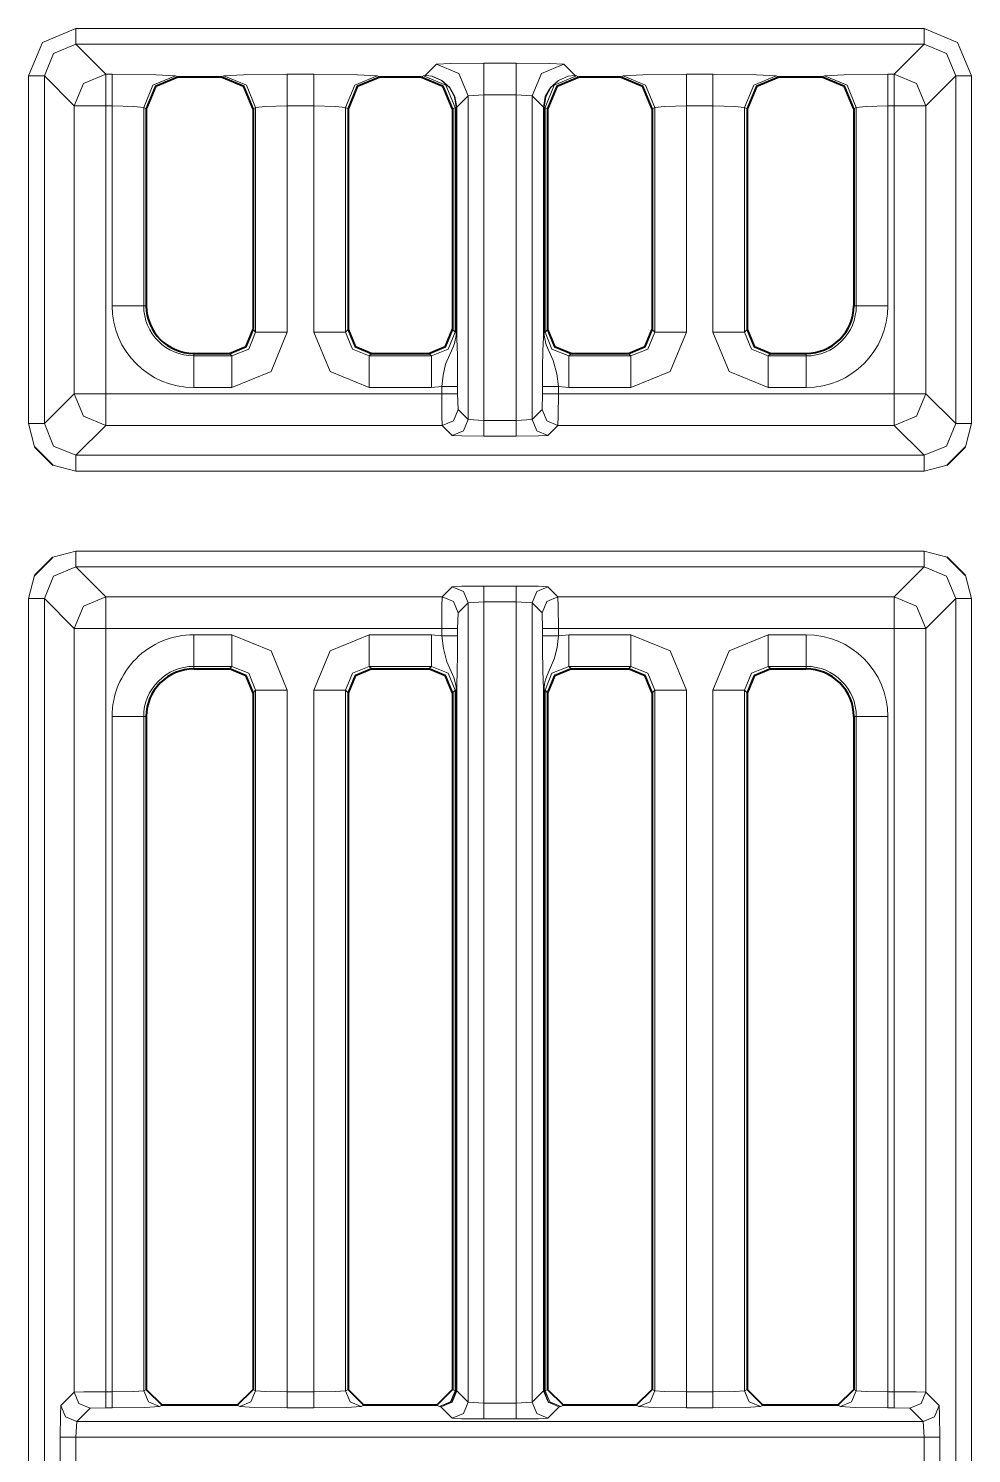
# Model space of a CAD drawing. Header units: millimetres. Extents: x 0 to 2941, y -405 to 1422.
# Drawn here: x 451.78 to 481.55, y 1082.94 to 1127.93 of the extents above; entities that cross this region are included whole.
import ezdxf

# ---------------------------------------------------------------- set-up
doc = ezdxf.new("R2010")
doc.units = ezdxf.units.MM
doc.layers.add('FINE', color=9, linetype='Continuous')
doc.layers.add('OUTLINE', color=7, linetype='Continuous')

msp = doc.modelspace()

# ---------------------------------------------------------------- linework, layer by layer
at = {"layer": 'FINE', "lineweight": 9}
for p, q in [((480.054, 1127.428), (453.279, 1127.428)), ((453.279, 1127.428), (454.223, 1126.484)), ((454.223, 1126.484), (454.419, 1126.484)), ((459.95, 1126.484), (460.79, 1126.484)), ((464.301, 1126.443), (464.657, 1126.799)), ((466.157, 1126.837), (467.182, 1126.837)), ((468.682, 1126.799), (469.038, 1126.443)), ((472.55, 1126.484), (473.39, 1126.484)), ((451.78, 1115.453), (451.78, 1126.428)), ((452.28, 1126.428), (452.28, 1115.453)), ((453.223, 1125.484), (452.28, 1126.428)), ((456.416, 1126.434), (456.499, 1126.393)), ((462.787, 1126.434), (462.87, 1126.393)), ((464.17, 1126.393), (464.252, 1126.434)), ((464.252, 1126.434), (464.301, 1126.443)), ((469.038, 1126.443), (469.087, 1126.434)), ((469.087, 1126.434), (469.17, 1126.393)), ((470.47, 1126.393), (470.552, 1126.434)), ((475.387, 1126.434), (475.47, 1126.393)), ((476.835, 1126.393), (476.917, 1126.434)), ((481.553, 1126.428), (481.553, 1115.453)), ((465.657, 1125.8), (465.3, 1125.442)), ((466.157, 1125.838), (465.657, 1125.8)), ((465.657, 1115.582), (465.657, 1125.8)), ((466.157, 1125.838), (466.157, 1115.556)), ((467.682, 1125.8), (467.182, 1125.838)), ((453.223, 1116.397), (453.223, 1125.484)), ((454.223, 1125.484), (454.223, 1116.397)), ((454.419, 1125.484), (454.223, 1125.484)), ((454.419, 1119.172), (454.419, 1125.484)), ((458.951, 1125.435), (458.87, 1125.394)), ((458.951, 1118.34), (458.951, 1125.435)), ((460.79, 1125.484), (459.95, 1125.484)), ((460.79, 1118.34), (460.79, 1125.484)), ((461.788, 1125.435), (461.788, 1118.34)), ((461.87, 1125.394), (461.788, 1125.435)), ((465.251, 1125.435), (465.17, 1125.394)), ((465.283, 1125.446), (465.251, 1125.435)), ((465.251, 1118.34), (465.251, 1125.435)), ((465.3, 1125.442), (465.3, 1118.34)), ((468.04, 1125.442), (468.04, 1125.448)), ((468.056, 1125.446), (468.056, 1125.442)), ((468.088, 1125.435), (468.056, 1125.446)), ((468.17, 1125.394), (468.088, 1125.435)), ((468.088, 1125.435), (468.088, 1118.34)), ((473.39, 1125.484), (472.55, 1125.484)), ((472.55, 1125.484), (472.55, 1118.34)), ((473.39, 1118.34), (473.39, 1125.484)), ((474.388, 1125.435), (474.388, 1118.34)), ((474.47, 1125.394), (474.388, 1125.435)), ((478.915, 1125.484), (478.915, 1119.172)), ((479.11, 1125.484), (478.915, 1125.484)), ((479.11, 1116.397), (479.11, 1125.484)), ((480.11, 1125.484), (480.11, 1116.397)), ((477.835, 1119.172), (477.916, 1119.172)), ((458.87, 1118.421), (458.951, 1118.34)), ((461.788, 1118.34), (461.87, 1118.421)), ((465.17, 1118.421), (465.251, 1118.34)), ((468.088, 1118.34), (468.17, 1118.421)), ((471.47, 1118.421), (471.551, 1118.34)), ((474.388, 1118.34), (474.47, 1118.421)), ((456.998, 1117.672), (456.998, 1117.591)), ((456.998, 1117.591), (458.202, 1117.591)), ((458.202, 1117.591), (458.121, 1117.672)), ((462.619, 1117.672), (462.537, 1117.591)), ((462.537, 1117.591), (464.502, 1117.591)), ((464.502, 1117.591), (464.421, 1117.672)), ((475.219, 1117.672), (475.137, 1117.591)), ((475.137, 1117.591), (476.335, 1117.591)), ((476.335, 1117.591), (476.335, 1117.672)), ((458.202, 1116.592), (456.998, 1116.592)), ((464.502, 1116.592), (462.537, 1116.592)), ((464.829, 1116.623), (464.502, 1116.592)), ((464.829, 1116.397), (464.829, 1116.623)), ((465.329, 1116.623), (465.329, 1116.397)), ((468.01, 1116.397), (468.01, 1116.623)), ((468.837, 1116.592), (468.51, 1116.623)), ((470.802, 1116.592), (468.837, 1116.592)), ((476.335, 1116.592), (475.137, 1116.592)), ((452.28, 1115.453), (453.223, 1116.397)), ((454.223, 1116.397), (464.829, 1116.397)), ((465.329, 1116.397), (465.342, 1115.897)), ((467.998, 1115.897), (468.01, 1116.397)), ((480.11, 1116.397), (481.054, 1115.453)), ((465.342, 1115.897), (465.657, 1115.582)), ((451.968, 1114.726), (451.78, 1115.453)), ((454.223, 1115.397), (453.279, 1114.453)), ((467.182, 1115.556), (467.682, 1115.582)), ((468.497, 1115.397), (468.182, 1115.082)), ((479.11, 1115.397), (468.497, 1115.397)), ((480.054, 1114.453), (479.11, 1115.397)), ((481.553, 1115.453), (481.366, 1114.726)), ((467.182, 1115.056), (466.157, 1115.056)), ((453.279, 1114.453), (480.054, 1114.453)), ((480.781, 1114.141), (480.054, 1113.954)), ((452.552, 1111.239), (453.279, 1111.427)), ((453.279, 1111.427), (480.054, 1111.427)), ((480.054, 1111.427), (480.781, 1111.239)), ((480.054, 1110.928), (453.279, 1110.928)), ((453.279, 1110.928), (454.223, 1109.984)), ((479.11, 1109.984), (480.054, 1110.928)), ((451.78, 1109.928), (451.968, 1110.655)), ((466.157, 1110.324), (467.182, 1110.324)), ((468.182, 1110.299), (468.497, 1109.984)), ((481.366, 1110.655), (481.553, 1109.928)), ((451.78, 1055.348), (451.78, 1109.928)), ((453.223, 1108.984), (452.28, 1109.928)), ((452.28, 1109.928), (452.28, 1055.203)), ((468.497, 1109.984), (479.11, 1109.984)), ((481.054, 1109.928), (480.11, 1108.984)), ((481.054, 1055.203), (481.054, 1109.928)), ((481.553, 1109.928), (481.553, 1055.348)), ((465.342, 1109.484), (465.329, 1108.984)), ((465.657, 1109.799), (465.342, 1109.484)), ((466.157, 1109.825), (465.657, 1109.799)), ((465.657, 1084.558), (465.657, 1109.799)), ((466.157, 1109.825), (466.157, 1084.532)), ((467.682, 1109.799), (467.182, 1109.825)), ((467.998, 1109.484), (467.682, 1109.799)), ((468.01, 1108.984), (467.998, 1109.484)), ((453.223, 1084.873), (453.223, 1108.984)), ((465.329, 1108.984), (465.329, 1108.758)), ((468.01, 1108.758), (468.01, 1108.984)), ((479.11, 1108.984), (468.51, 1108.984)), ((468.51, 1108.984), (468.51, 1108.758)), ((480.11, 1108.984), (480.11, 1084.873)), ((456.998, 1108.788), (458.202, 1108.788)), ((462.537, 1108.788), (464.502, 1108.788)), ((464.502, 1108.788), (464.829, 1108.758)), ((468.51, 1108.758), (468.837, 1108.788)), ((468.837, 1108.788), (470.802, 1108.788)), ((475.137, 1108.788), (476.335, 1108.788)), ((458.202, 1107.79), (456.998, 1107.79)), ((456.998, 1107.79), (456.998, 1107.708)), ((458.121, 1107.708), (458.202, 1107.79)), ((464.502, 1107.79), (462.537, 1107.79)), ((462.537, 1107.79), (462.619, 1107.708)), ((464.421, 1107.708), (464.502, 1107.79)), ((468.837, 1107.79), (468.919, 1107.708)), ((470.802, 1107.79), (468.837, 1107.79)), ((470.721, 1107.708), (470.802, 1107.79)), ((475.137, 1107.79), (475.219, 1107.708)), ((476.335, 1107.79), (475.137, 1107.79)), ((476.335, 1107.708), (476.335, 1107.79)), ((458.951, 1107.041), (458.87, 1106.959)), ((458.951, 1084.923), (458.951, 1107.041)), ((460.79, 1084.886), (460.79, 1107.041)), ((461.87, 1106.959), (461.788, 1107.041)), ((465.251, 1107.041), (465.17, 1106.959)), ((465.251, 1084.923), (465.251, 1107.041)), ((465.283, 1084.915), (465.283, 1107.041)), ((465.3, 1107.041), (465.3, 1084.915)), ((468.056, 1107.041), (468.056, 1084.915)), ((468.088, 1107.041), (468.088, 1084.923)), ((468.17, 1106.959), (468.088, 1107.041)), ((471.551, 1107.041), (471.47, 1106.959)), ((473.39, 1084.886), (473.39, 1107.041)), ((474.388, 1107.041), (474.388, 1084.923)), ((474.47, 1106.959), (474.388, 1107.041)), ((455.498, 1106.208), (455.417, 1106.208)), ((477.916, 1106.208), (477.835, 1106.208)), ((477.916, 1084.923), (477.916, 1106.208)), ((452.803, 1084.453), (453.223, 1084.873)), ((458.87, 1084.964), (458.951, 1084.923)), ((465.17, 1084.964), (465.251, 1084.923)), ((465.251, 1084.923), (465.283, 1084.915)), ((465.3, 1084.915), (465.657, 1084.558)), ((468.056, 1084.915), (468.088, 1084.923)), ((468.088, 1084.923), (468.17, 1084.964)), ((474.388, 1084.923), (474.47, 1084.964)), ((477.835, 1084.964), (477.916, 1084.923)), ((480.11, 1084.873), (480.53, 1084.453)), ((454.223, 1084.386), (453.723, 1084.373)), ((454.419, 1084.386), (454.223, 1084.386)), ((455.999, 1084.464), (455.916, 1084.423)), ((458.452, 1084.423), (458.37, 1084.464)), ((460.79, 1084.386), (459.95, 1084.386)), ((462.37, 1084.464), (462.288, 1084.423)), ((464.752, 1084.423), (464.67, 1084.464)), ((464.8, 1084.415), (464.752, 1084.423)), ((465.157, 1084.058), (464.8, 1084.415)), ((467.182, 1084.532), (467.682, 1084.558)), ((468.539, 1084.415), (468.182, 1084.058)), ((468.588, 1084.423), (468.539, 1084.415)), ((468.67, 1084.464), (468.588, 1084.423)), ((471.052, 1084.423), (470.97, 1084.464)), ((473.39, 1084.386), (472.55, 1084.386)), ((474.97, 1084.464), (474.888, 1084.423)), ((477.417, 1084.423), (477.335, 1084.464)), ((479.11, 1084.386), (478.915, 1084.386)), ((453.303, 1083.953), (453.278, 1083.453)), ((467.182, 1084.032), (466.157, 1084.032)), ((480.055, 1083.453), (480.03, 1083.953)), ((452.778, 1082.427), (452.778, 1083.453)), ((480.055, 1083.453), (453.278, 1083.453)), ((453.278, 1083.453), (453.278, 1082.427))]:
    msp.add_line(p, q, dxfattribs=at)
for points in [[(451.78, 1126.428), (452.219, 1127.488), (453.279, 1127.928), (480.054, 1127.928)], [(453.279, 1127.928), (453.279, 1127.579), (453.279, 1127.428)], [(480.054, 1127.428), (480.054, 1127.579), (480.054, 1127.928)], [(480.054, 1127.928), (481.114, 1127.488), (481.553, 1126.428)], [(452.28, 1126.428), (452.572, 1127.135), (453.279, 1127.428)], [(478.915, 1126.484), (479.11, 1126.484), (480.054, 1127.428)], [(480.054, 1127.428), (480.761, 1127.135), (481.054, 1126.428)], [(453.223, 1125.484), (453.516, 1126.191), (454.223, 1126.484)], [(454.223, 1125.484), (454.223, 1126.182), (454.223, 1126.484)], [(454.419, 1126.484), (455.795, 1126.47), (456.416, 1126.434)], [(454.419, 1125.484), (454.419, 1126.182), (454.419, 1126.484)], [(457.87, 1126.393), (457.952, 1126.434), (458.573, 1126.47), (459.95, 1126.484)], [(459.95, 1126.484), (459.95, 1126.182), (459.95, 1125.484)], [(460.79, 1126.484), (460.79, 1126.182), (460.79, 1125.484)], [(460.79, 1126.484), (462.166, 1126.47), (462.787, 1126.434)], [(464.657, 1126.799), (465.11, 1126.826), (466.157, 1126.837)], [(464.657, 1126.799), (465.364, 1126.506), (465.657, 1125.8)], [(466.157, 1126.837), (466.157, 1126.536), (466.157, 1125.838)], [(467.182, 1126.837), (467.182, 1126.536), (467.182, 1125.838)], [(467.182, 1126.837), (468.229, 1126.826), (468.682, 1126.799)], [(468.682, 1126.799), (467.975, 1126.506), (467.682, 1125.8)], [(470.552, 1126.434), (471.173, 1126.47), (472.55, 1126.484)], [(472.55, 1126.484), (472.55, 1126.182), (472.55, 1125.484)], [(473.39, 1126.484), (473.39, 1126.182), (473.39, 1125.484)], [(473.39, 1126.484), (474.766, 1126.47), (475.387, 1126.434)], [(476.917, 1126.434), (477.538, 1126.47), (478.915, 1126.484)], [(478.915, 1126.484), (478.915, 1126.182), (478.915, 1125.484)], [(479.11, 1126.484), (479.11, 1126.182), (479.11, 1125.484)], [(479.11, 1126.484), (479.817, 1126.191), (480.11, 1125.484)], [(452.28, 1126.428), (452.129, 1126.428), (451.78, 1126.428)], [(455.417, 1125.435), (455.71, 1126.141), (456.416, 1126.434)], [(457.952, 1126.434), (458.658, 1126.141), (458.951, 1125.435)], [(462.787, 1126.434), (462.081, 1126.141), (461.788, 1125.435)], [(464.252, 1126.434), (464.958, 1126.141), (465.251, 1125.435)], [(464.301, 1126.443), (464.325, 1126.443), (464.517, 1126.418), (464.822, 1126.29), (465.067, 1126.066), (465.226, 1125.775), (465.283, 1125.446), (465.295, 1125.447), (465.3, 1125.448), (465.3, 1125.442)], [(464.301, 1126.443), (464.325, 1126.443), (464.52, 1126.419), (464.83, 1126.291), (465.079, 1126.069), (465.242, 1125.777), (465.3, 1125.448)], [(469.038, 1126.443), (469.014, 1126.443), (468.82, 1126.419), (468.51, 1126.291), (468.26, 1126.069), (468.097, 1125.777), (468.04, 1125.448)], [(469.038, 1126.443), (469.014, 1126.443), (468.823, 1126.418), (468.517, 1126.29), (468.272, 1126.066), (468.113, 1125.775), (468.056, 1125.446)], [(469.087, 1126.434), (468.381, 1126.141), (468.088, 1125.435)], [(470.552, 1126.434), (471.258, 1126.141), (471.551, 1125.435)], [(475.387, 1126.434), (474.681, 1126.141), (474.388, 1125.435)], [(476.917, 1126.434), (477.623, 1126.141), (477.916, 1125.435)], [(481.054, 1115.453), (481.054, 1126.428), (480.11, 1125.484)], [(481.553, 1126.428), (481.205, 1126.428), (481.054, 1126.428)], [(467.182, 1115.556), (467.182, 1125.838), (466.157, 1125.838)], [(468.04, 1118.34), (468.04, 1125.442), (467.682, 1125.8), (467.682, 1115.582), (467.998, 1115.897)], [(454.223, 1125.484), (453.525, 1125.484), (453.223, 1125.484)], [(455.417, 1125.435), (455.107, 1125.47), (454.419, 1125.484)], [(455.498, 1125.394), (455.417, 1125.435), (455.417, 1119.172), (455.498, 1119.172)], [(459.95, 1125.484), (459.95, 1118.34), (459.438, 1117.104), (458.202, 1116.592)], [(459.95, 1125.484), (459.261, 1125.47), (458.951, 1125.435)], [(461.788, 1125.435), (461.478, 1125.47), (460.79, 1125.484)], [(465.283, 1118.34), (465.283, 1125.442), (465.283, 1125.446)], [(465.3, 1125.442), (465.295, 1125.442), (465.283, 1125.442)], [(468.04, 1125.448), (468.045, 1125.447), (468.056, 1125.446)], [(468.056, 1125.442), (468.045, 1125.442), (468.04, 1125.442)], [(468.056, 1125.442), (468.056, 1118.34), (468.078, 1118.34), (468.088, 1118.34)], [(471.551, 1118.34), (471.551, 1125.435), (471.47, 1125.394)], [(472.55, 1125.484), (471.861, 1125.47), (471.551, 1125.435)], [(474.388, 1125.435), (474.078, 1125.47), (473.39, 1125.484)], [(477.916, 1119.172), (477.916, 1125.435), (477.835, 1125.394)], [(478.915, 1125.484), (478.226, 1125.47), (477.916, 1125.435)], [(480.11, 1125.484), (479.808, 1125.484), (479.11, 1125.484)], [(455.417, 1119.172), (455.107, 1119.172), (454.419, 1119.172)], [(478.915, 1119.172), (478.226, 1119.172), (477.916, 1119.172)], [(458.202, 1117.591), (458.733, 1117.809), (458.951, 1118.34)], [(459.95, 1118.34), (459.261, 1118.34), (458.951, 1118.34)], [(460.79, 1118.34), (461.478, 1118.34), (461.788, 1118.34)], [(462.537, 1116.592), (461.301, 1117.104), (460.79, 1118.34)], [(461.788, 1118.34), (462.006, 1117.809), (462.537, 1117.591)], [(464.502, 1117.591), (465.033, 1117.809), (465.251, 1118.34)], [(464.829, 1116.623), (464.872, 1116.987), (464.95, 1117.33), (465.175, 1117.848), (465.226, 1117.985), (465.255, 1118.091), (465.278, 1118.237), (465.283, 1118.307), (465.283, 1118.34)], [(465.251, 1118.34), (465.262, 1118.34), (465.283, 1118.34)], [(465.3, 1118.34), (465.295, 1118.34), (465.283, 1118.34)], [(465.3, 1118.34), (465.3, 1118.327), (465.3, 1118.3), (465.301, 1118.241), (465.303, 1118.192), (465.305, 1118.118), (465.32, 1117.624), (465.326, 1117.153), (465.329, 1116.623)], [(468.01, 1116.623), (468.013, 1117.215), (468.023, 1117.763), (468.036, 1118.171), (468.039, 1118.279), (468.039, 1118.313), (468.04, 1118.34)], [(468.056, 1118.34), (468.045, 1118.34), (468.04, 1118.34)], [(468.056, 1118.34), (468.058, 1118.27), (468.067, 1118.183), (468.127, 1117.944), (468.349, 1117.444), (468.46, 1117.03), (468.51, 1116.623)], [(468.088, 1118.34), (468.306, 1117.809), (468.837, 1117.591)], [(470.802, 1117.591), (471.333, 1117.809), (471.551, 1118.34)], [(472.55, 1118.34), (472.038, 1117.104), (470.802, 1116.592)], [(471.551, 1118.34), (471.861, 1118.34), (472.55, 1118.34)], [(474.388, 1118.34), (474.078, 1118.34), (473.39, 1118.34)], [(475.137, 1116.592), (473.901, 1117.104), (473.39, 1118.34)], [(474.388, 1118.34), (474.606, 1117.809), (475.137, 1117.591)], [(456.998, 1117.591), (456.998, 1117.281), (456.998, 1116.592)], [(458.202, 1117.591), (458.202, 1117.281), (458.202, 1116.592)], [(462.537, 1116.592), (462.537, 1117.281), (462.537, 1117.591)], [(464.502, 1116.592), (464.502, 1117.281), (464.502, 1117.591)], [(468.919, 1117.672), (468.837, 1117.591), (470.802, 1117.591), (470.721, 1117.672)], [(468.837, 1116.592), (468.837, 1117.281), (468.837, 1117.591)], [(470.802, 1116.592), (470.802, 1117.281), (470.802, 1117.591)], [(475.137, 1117.591), (475.137, 1117.281), (475.137, 1116.592)], [(476.335, 1116.592), (476.335, 1117.281), (476.335, 1117.591)], [(465.329, 1116.623), (465.178, 1116.623), (464.829, 1116.623)], [(468.51, 1116.623), (468.161, 1116.623), (468.01, 1116.623)], [(468.51, 1116.623), (468.51, 1116.397), (479.11, 1116.397)], [(454.223, 1115.397), (453.516, 1115.69), (453.223, 1116.397)], [(453.223, 1116.397), (453.525, 1116.397), (454.223, 1116.397)], [(454.223, 1116.397), (454.223, 1115.699), (454.223, 1115.397)], [(465.329, 1116.397), (465.178, 1116.397), (464.829, 1116.397)], [(464.842, 1115.397), (464.833, 1115.699), (464.829, 1116.397)], [(468.51, 1116.397), (468.161, 1116.397), (468.01, 1116.397)], [(468.51, 1116.397), (468.507, 1115.699), (468.497, 1115.397)], [(480.11, 1116.397), (479.817, 1115.69), (479.11, 1115.397)], [(479.11, 1116.397), (479.11, 1115.699), (479.11, 1115.397)], [(479.11, 1116.397), (479.808, 1116.397), (480.11, 1116.397)], [(465.342, 1115.897), (465.195, 1115.544), (464.842, 1115.397)], [(468.497, 1115.397), (468.144, 1115.544), (467.998, 1115.897)], [(451.78, 1115.453), (452.129, 1115.453), (452.28, 1115.453)], [(452.28, 1115.453), (452.572, 1114.746), (453.279, 1114.453)], [(465.157, 1115.082), (464.842, 1115.397), (454.223, 1115.397)], [(465.657, 1115.582), (465.51, 1115.228), (465.157, 1115.082)], [(465.657, 1115.582), (466.157, 1115.556), (467.182, 1115.556)], [(466.157, 1115.556), (466.157, 1115.207), (466.157, 1115.056)], [(467.182, 1115.556), (467.182, 1115.207), (467.182, 1115.056)], [(468.182, 1115.082), (467.829, 1115.228), (467.682, 1115.582)], [(480.054, 1114.453), (480.761, 1114.746), (481.054, 1115.453)], [(481.054, 1115.453), (481.205, 1115.453), (481.553, 1115.453)], [(466.157, 1115.056), (465.459, 1115.064), (465.157, 1115.082)], [(468.182, 1115.082), (467.88, 1115.064), (467.182, 1115.056)], [(453.279, 1114.453), (453.279, 1114.303), (453.279, 1113.954)], [(480.054, 1114.453), (480.054, 1114.303), (480.054, 1113.954)], [(480.054, 1113.954), (453.279, 1113.954), (452.552, 1114.141)], [(453.279, 1111.427), (453.279, 1111.078), (453.279, 1110.928)], [(480.054, 1111.427), (480.054, 1111.078), (480.054, 1110.928)], [(453.279, 1110.928), (452.572, 1110.635), (452.28, 1109.928)], [(481.054, 1109.928), (480.761, 1110.635), (480.054, 1110.928)], [(454.223, 1109.984), (464.842, 1109.984), (465.157, 1110.299), (465.459, 1110.317), (466.157, 1110.324)], [(465.657, 1109.799), (465.51, 1110.153), (465.157, 1110.299)], [(466.157, 1109.825), (466.157, 1110.173), (466.157, 1110.324)], [(467.182, 1109.825), (467.182, 1110.173), (467.182, 1110.324)], [(467.182, 1110.324), (467.88, 1110.317), (468.182, 1110.299)], [(467.682, 1109.799), (467.829, 1110.153), (468.182, 1110.299)], [(451.78, 1109.928), (452.129, 1109.928), (452.28, 1109.928)], [(453.223, 1108.984), (453.516, 1109.691), (454.223, 1109.984)], [(454.223, 1109.984), (454.223, 1109.682), (454.223, 1108.984)], [(464.829, 1108.984), (464.833, 1109.682), (464.842, 1109.984)], [(465.342, 1109.484), (465.195, 1109.837), (464.842, 1109.984)], [(467.998, 1109.484), (468.144, 1109.837), (468.497, 1109.984)], [(468.497, 1109.984), (468.507, 1109.682), (468.51, 1108.984)], [(479.11, 1109.984), (479.817, 1109.691), (480.11, 1108.984)], [(479.11, 1109.984), (479.11, 1109.682), (479.11, 1108.984)], [(481.054, 1109.928), (481.205, 1109.928), (481.553, 1109.928)], [(465.657, 1084.558), (466.157, 1084.532), (467.182, 1084.532), (467.182, 1109.825), (466.157, 1109.825)], [(467.682, 1109.799), (467.682, 1084.558), (468.04, 1084.915), (468.04, 1107.041)], [(453.223, 1108.984), (453.525, 1108.984), (454.223, 1108.984)], [(464.829, 1108.758), (464.829, 1108.984), (454.223, 1108.984), (454.223, 1084.886)], [(465.329, 1108.984), (465.178, 1108.984), (464.829, 1108.984)], [(468.01, 1108.984), (468.161, 1108.984), (468.51, 1108.984)], [(478.915, 1106.208), (478.915, 1084.886), (479.11, 1084.886), (479.11, 1108.984)], [(479.11, 1108.984), (479.808, 1108.984), (480.11, 1108.984)], [(456.998, 1108.788), (456.998, 1108.1), (456.998, 1107.79)], [(458.202, 1108.788), (458.202, 1108.1), (458.202, 1107.79)], [(458.202, 1108.788), (459.438, 1108.277), (459.95, 1107.041)], [(460.79, 1107.041), (461.301, 1108.277), (462.537, 1108.788)], [(462.537, 1107.79), (462.537, 1108.1), (462.537, 1108.788)], [(464.502, 1107.79), (464.502, 1108.1), (464.502, 1108.788)], [(465.329, 1108.758), (465.178, 1108.758), (464.829, 1108.758)], [(465.283, 1107.041), (465.281, 1107.111), (465.272, 1107.198), (465.212, 1107.437), (464.99, 1107.937), (464.879, 1108.351), (464.829, 1108.758)], [(465.329, 1108.758), (465.326, 1108.166), (465.317, 1107.618), (465.304, 1107.21), (465.3, 1107.102), (465.3, 1107.068), (465.3, 1107.041)], [(468.01, 1108.758), (468.161, 1108.758), (468.51, 1108.758)], [(468.04, 1107.041), (468.04, 1107.054), (468.039, 1107.081), (468.038, 1107.14), (468.036, 1107.189), (468.034, 1107.263), (468.02, 1107.757), (468.013, 1108.228), (468.01, 1108.758)], [(468.51, 1108.758), (468.467, 1108.394), (468.389, 1108.051), (468.164, 1107.533), (468.114, 1107.396), (468.084, 1107.29), (468.061, 1107.144), (468.057, 1107.074), (468.056, 1107.041)], [(468.837, 1107.79), (468.837, 1108.1), (468.837, 1108.788)], [(470.802, 1107.79), (470.802, 1108.1), (470.802, 1108.788)], [(470.802, 1108.788), (472.038, 1108.277), (472.55, 1107.041)], [(473.39, 1107.041), (473.901, 1108.277), (475.137, 1108.788)], [(475.137, 1108.788), (475.137, 1108.1), (475.137, 1107.79)], [(476.335, 1107.79), (476.335, 1108.1), (476.335, 1108.788)], [(458.951, 1107.041), (458.733, 1107.572), (458.202, 1107.79)], [(462.537, 1107.79), (462.006, 1107.572), (461.788, 1107.041)], [(465.251, 1107.041), (465.033, 1107.572), (464.502, 1107.79)], [(468.837, 1107.79), (468.306, 1107.572), (468.088, 1107.041)], [(471.551, 1107.041), (471.333, 1107.572), (470.802, 1107.79)], [(475.137, 1107.79), (474.606, 1107.572), (474.388, 1107.041)], [(458.951, 1107.041), (459.261, 1107.041), (459.95, 1107.041)], [(459.95, 1107.041), (459.95, 1084.886), (460.79, 1084.886)], [(460.79, 1107.041), (461.478, 1107.041), (461.788, 1107.041)], [(461.788, 1107.041), (461.788, 1084.923), (461.87, 1084.964)], [(465.251, 1107.041), (465.262, 1107.041), (465.283, 1107.041)], [(465.3, 1107.041), (465.295, 1107.041), (465.283, 1107.041)], [(468.04, 1107.041), (468.045, 1107.041), (468.056, 1107.041)], [(468.056, 1107.041), (468.078, 1107.041), (468.088, 1107.041)], [(471.47, 1084.964), (471.551, 1084.923), (471.551, 1107.041)], [(471.551, 1107.041), (471.861, 1107.041), (472.55, 1107.041)], [(472.55, 1107.041), (472.55, 1084.886), (473.39, 1084.886)], [(473.39, 1107.041), (474.078, 1107.041), (474.388, 1107.041)], [(454.223, 1084.886), (454.419, 1084.886), (454.419, 1106.208)], [(454.419, 1106.208), (455.107, 1106.208), (455.417, 1106.208)], [(455.417, 1106.208), (455.417, 1084.923), (455.498, 1084.964)], [(477.916, 1106.208), (478.226, 1106.208), (478.915, 1106.208)], [(453.223, 1084.873), (453.525, 1084.882), (454.223, 1084.886)], [(453.723, 1084.373), (453.37, 1084.52), (453.223, 1084.873)], [(454.223, 1084.386), (454.223, 1084.537), (454.223, 1084.886)], [(454.419, 1084.886), (455.107, 1084.896), (455.417, 1084.923)], [(454.419, 1084.386), (454.419, 1084.537), (454.419, 1084.886)], [(455.916, 1084.423), (455.564, 1084.57), (455.417, 1084.923)], [(458.951, 1084.923), (458.804, 1084.57), (458.452, 1084.423)], [(458.951, 1084.923), (459.261, 1084.896), (459.95, 1084.886)], [(459.95, 1084.386), (459.95, 1084.537), (459.95, 1084.886)], [(460.79, 1084.886), (461.478, 1084.896), (461.788, 1084.923)], [(460.79, 1084.386), (460.79, 1084.537), (460.79, 1084.886)], [(462.288, 1084.423), (461.935, 1084.57), (461.788, 1084.923)], [(464.752, 1084.423), (465.104, 1084.57), (465.251, 1084.923)], [(464.8, 1084.415), (465.153, 1084.562), (465.3, 1084.915)], [(464.8, 1084.415), (465.14, 1084.563), (465.283, 1084.915)], [(465.283, 1084.915), (465.295, 1084.915), (465.3, 1084.915)], [(468.539, 1084.415), (468.186, 1084.562), (468.04, 1084.915)], [(468.04, 1084.915), (468.045, 1084.915), (468.056, 1084.915)], [(468.539, 1084.415), (468.199, 1084.563), (468.056, 1084.915)], [(468.588, 1084.423), (468.235, 1084.57), (468.088, 1084.923)], [(471.551, 1084.923), (471.405, 1084.57), (471.052, 1084.423)], [(471.551, 1084.923), (471.861, 1084.896), (472.55, 1084.886)], [(472.55, 1084.886), (472.55, 1084.537), (472.55, 1084.386)], [(473.39, 1084.886), (474.078, 1084.896), (474.388, 1084.923)], [(473.39, 1084.386), (473.39, 1084.537), (473.39, 1084.886)], [(474.888, 1084.423), (474.535, 1084.57), (474.388, 1084.923)], [(477.916, 1084.923), (477.769, 1084.57), (477.417, 1084.423)], [(477.916, 1084.923), (478.226, 1084.896), (478.915, 1084.886)], [(478.915, 1084.886), (478.915, 1084.537), (478.915, 1084.386)], [(479.11, 1084.886), (479.11, 1084.537), (479.11, 1084.386)], [(479.11, 1084.886), (479.808, 1084.882), (480.11, 1084.873)], [(480.11, 1084.873), (479.963, 1084.52), (479.61, 1084.373)], [(452.778, 1083.453), (452.785, 1084.151), (452.803, 1084.453)], [(453.303, 1083.953), (452.95, 1084.1), (452.803, 1084.453)], [(453.723, 1084.373), (453.303, 1083.953), (480.03, 1083.953)], [(455.916, 1084.423), (455.451, 1084.397), (454.419, 1084.386)], [(459.95, 1084.386), (458.917, 1084.397), (458.452, 1084.423)], [(462.288, 1084.423), (461.822, 1084.397), (460.79, 1084.386)], [(465.157, 1084.058), (465.51, 1084.204), (465.657, 1084.558)], [(466.157, 1084.032), (466.157, 1084.183), (466.157, 1084.532)], [(467.182, 1084.032), (467.182, 1084.183), (467.182, 1084.532)], [(468.182, 1084.058), (467.829, 1084.204), (467.682, 1084.558)], [(472.55, 1084.386), (471.517, 1084.397), (471.052, 1084.423)], [(474.888, 1084.423), (474.422, 1084.397), (473.39, 1084.386)], [(478.915, 1084.386), (477.882, 1084.397), (477.417, 1084.423)], [(480.03, 1083.953), (479.61, 1084.373), (479.11, 1084.386)], [(480.53, 1084.453), (480.383, 1084.1), (480.03, 1083.953)], [(480.53, 1084.453), (480.548, 1084.151), (480.555, 1083.453), (480.555, 1082.427)], [(466.157, 1084.032), (465.459, 1084.04), (465.157, 1084.058)], [(468.182, 1084.058), (467.88, 1084.04), (467.182, 1084.032)], [(453.278, 1083.453), (452.929, 1083.453), (452.778, 1083.453)], [(453.278, 1082.427), (480.055, 1082.427), (480.055, 1083.453)], [(480.555, 1083.453), (480.404, 1083.453), (480.055, 1083.453)]]:
    msp.add_lwpolyline(points, dxfattribs=at)
for points in [[(454.419, 1119.172, 0.414204), (456.998, 1116.592)], [(455.417, 1119.172, 0.414182), (456.998, 1117.591)], [(476.335, 1117.591, 0.414222), (477.916, 1119.172)], [(476.335, 1116.592, 0.414209), (478.915, 1119.172)], [(456.998, 1108.788, 0.414243), (454.419, 1106.208)], [(478.915, 1106.208, 0.414199), (476.335, 1108.788)], [(456.998, 1107.79, 0.414245), (455.417, 1106.208)], [(477.916, 1106.208, 0.414206), (476.335, 1107.79)]]:
    msp.add_lwpolyline(points, format="xyb", dxfattribs=at)
at = {"layer": 'OUTLINE', "lineweight": 40}
for p, q in [((457.87, 1126.393), (456.499, 1126.393)), ((464.17, 1126.393), (462.87, 1126.393)), ((470.47, 1126.393), (469.17, 1126.393)), ((476.835, 1126.393), (475.47, 1126.393)), ((455.498, 1125.394), (455.498, 1119.172)), ((458.87, 1125.394), (458.87, 1118.421)), ((461.87, 1125.394), (461.87, 1118.421)), ((465.17, 1125.394), (465.17, 1118.421)), ((468.17, 1125.394), (468.17, 1118.421)), ((471.47, 1125.394), (471.47, 1118.421)), ((474.47, 1125.394), (474.47, 1118.421)), ((477.835, 1125.394), (477.835, 1119.172)), ((456.998, 1117.672), (458.121, 1117.672)), ((468.919, 1117.672), (470.721, 1117.672)), ((475.219, 1117.672), (476.335, 1117.672)), ((451.968, 1114.726), (452.552, 1114.141)), ((480.781, 1114.141), (481.366, 1114.726)), ((451.968, 1110.655), (452.552, 1111.239)), ((481.366, 1110.655), (480.781, 1111.239)), ((456.998, 1107.708), (458.121, 1107.708)), ((462.619, 1107.708), (464.421, 1107.708)), ((468.919, 1107.708), (470.721, 1107.708)), ((475.219, 1107.708), (476.335, 1107.708)), ((458.87, 1106.959), (458.87, 1084.964)), ((461.87, 1106.959), (461.87, 1084.964)), ((465.17, 1106.959), (465.17, 1084.964)), ((468.17, 1106.959), (468.17, 1084.964)), ((471.47, 1106.959), (471.47, 1084.964)), ((474.47, 1106.959), (474.47, 1084.964)), ((455.498, 1106.208), (455.498, 1084.964)), ((477.835, 1106.208), (477.835, 1084.964)), ((455.498, 1084.964), (455.999, 1084.464)), ((458.37, 1084.464), (458.87, 1084.964)), ((461.87, 1084.964), (462.37, 1084.464)), ((464.67, 1084.464), (465.17, 1084.964)), ((468.17, 1084.964), (468.67, 1084.464)), ((470.97, 1084.464), (471.47, 1084.964)), ((474.47, 1084.964), (474.97, 1084.464)), ((477.335, 1084.464), (477.835, 1084.964)), ((458.37, 1084.464), (455.999, 1084.464)), ((464.67, 1084.464), (462.37, 1084.464)), ((470.97, 1084.464), (468.67, 1084.464)), ((477.335, 1084.464), (474.97, 1084.464))]:
    msp.add_line(p, q, dxfattribs=at)
for points in [[(456.499, 1126.393), (455.791, 1126.1), (455.498, 1125.394)], [(458.87, 1125.394), (458.577, 1126.1), (457.87, 1126.393)], [(462.87, 1126.393), (462.162, 1126.1), (461.87, 1125.394)], [(465.17, 1125.394), (464.877, 1126.1), (464.17, 1126.393)], [(469.17, 1126.393), (468.462, 1126.1), (468.17, 1125.394)], [(471.47, 1125.394), (471.177, 1126.1), (470.47, 1126.393)], [(475.47, 1126.393), (474.762, 1126.1), (474.47, 1125.394)], [(477.835, 1125.394), (477.542, 1126.1), (476.835, 1126.393)], [(458.121, 1117.672), (458.65, 1117.892), (458.87, 1118.421)], [(461.87, 1118.421), (462.089, 1117.892), (462.619, 1117.672), (464.421, 1117.672), (464.95, 1117.892), (465.17, 1118.421)], [(468.17, 1118.421), (468.389, 1117.892), (468.919, 1117.672)], [(470.721, 1117.672), (471.25, 1117.892), (471.47, 1118.421)], [(474.47, 1118.421), (474.689, 1117.892), (475.219, 1117.672)], [(458.87, 1106.959), (458.65, 1107.489), (458.121, 1107.708)], [(462.619, 1107.708), (462.089, 1107.489), (461.87, 1106.959)], [(465.17, 1106.959), (464.95, 1107.489), (464.421, 1107.708)], [(468.919, 1107.708), (468.389, 1107.489), (468.17, 1106.959)], [(471.47, 1106.959), (471.25, 1107.489), (470.721, 1107.708)], [(475.219, 1107.708), (474.689, 1107.489), (474.47, 1106.959)]]:
    msp.add_lwpolyline(points, dxfattribs=at)
for points in [[(455.499, 1119.172, 0.414188), (456.998, 1117.672)], [(476.335, 1117.672, 0.414214), (477.835, 1119.172)], [(456.998, 1107.708, 0.414239), (455.499, 1106.208)], [(477.835, 1106.208, 0.414214), (476.335, 1107.708)]]:
    msp.add_lwpolyline(points, format="xyb", dxfattribs=at)

doc.saveas('drawing.dxf')
